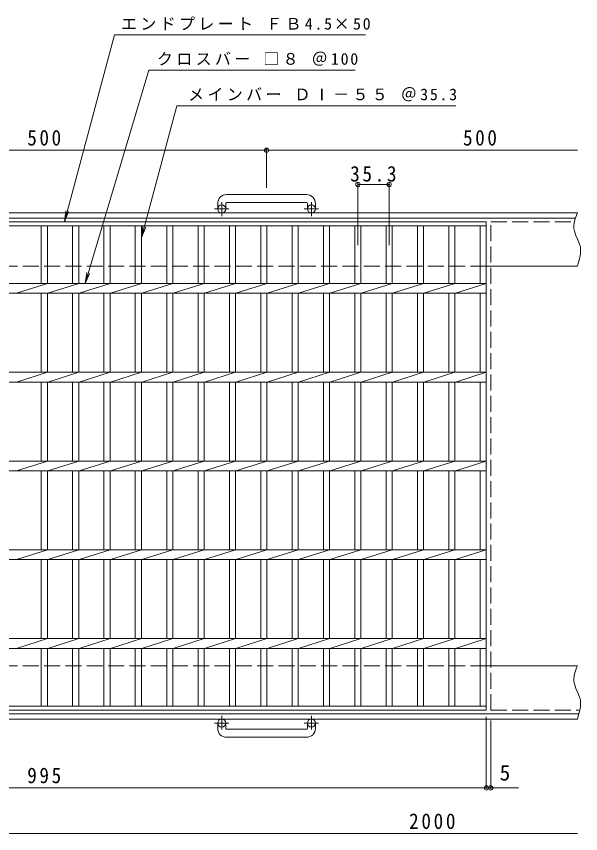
# Model space of a CAD drawing. Units: millimetres, scale not verified. Extents: x -857 to 1052, y -822 to 805.
# Drawn here: x -340 to 296, y -115 to 805 of the extents above; entities that cross this region are included whole.
import ezdxf
from ezdxf.enums import TextEntityAlignment as Align

# ---------------------------------------------------------------- set-up
doc = ezdxf.new("R2010")
doc.units = ezdxf.units.MM
doc.header["$LTSCALE"] = 6
doc.header["$PDMODE"] = 32
doc.header["$PDSIZE"] = 4.8
doc.linetypes.add('CHAIN1', pattern=[8, 5, -1, 1, -1])
doc.linetypes.add('DASHED3', pattern=[4, 3, -1])
for name, color, linetype, lineweight in [('A-1_ピット', 2, 'Continuous', 9), ('A-2_蓋', 3, 'Continuous', 9), ('A-4_寸法', 7, 'Continuous', 9)]:
    doc.layers.add(name, color=color, linetype=linetype, lineweight=lineweight)
doc.styles.add('ＭＳ ゴシック', font='')
doc.styles.get('ＭＳ ゴシック').set_extended_font_data('MS Gothic')

msp = doc.modelspace()

# ---------------------------------------------------------------- linework, layer by layer
at = {"layer": 'A-1_ピット'}
for p, q in [((-12.934, 604.456), (-102.934, 604.456)), ((-112.934, 594.456), (-112.934, 588.356)), ((-103.934, 594.456), (-103.934, 588.356)), ((-102.934, 595.456), (-12.934, 595.456)), ((-11.934, 594.456), (-11.934, 588.356)), ((-2.934, 594.456), (-2.934, 588.356)), ((292.066, 583.856), (-807.934, 583.856)), ((289.666, 577.856), (-807.934, 577.856)), ((292.066, 523.856), (189.566, 523.856)), ((292.066, 73.856), (189.566, 73.856)), ((293.885, 19.856), (-807.934, 19.856)), ((-112.934, 3.255), (-112.934, 9.356)), ((-103.934, 3.255), (-103.934, 9.356)), ((-11.934, 3.255), (-11.934, 9.356)), ((-2.934, 3.255), (-2.934, 9.356)), ((-102.934, 2.255), (-12.934, 2.255)), ((-12.934, -6.744), (-102.934, -6.744))]:
    msp.add_line(p, q, dxfattribs=at)
at = {"layer": 'A-1_ピット', "linetype": 'CHAIN1'}
for p, q in [((-108.434, 580.249), (-108.434, 595.846)), ((-7.434, 580.249), (-7.434, 595.846)), ((-100.271, 588.356), (-116.678, 588.356)), ((0.729, 588.356), (-15.678, 588.356)), ((-100.271, 9.356), (-116.678, 9.356)), ((-108.434, 17.463), (-108.434, 1.866)), ((0.729, 9.356), (-15.678, 9.356)), ((-7.434, 17.463), (-7.434, 1.866))]:
    msp.add_line(p, q, dxfattribs=at)
at = {"layer": 'A-1_ピット', "linetype": 'DASHED3'}
for p, q in [((189.566, 523.856), (-807.934, 523.856)), ((189.566, 73.856), (-807.934, 73.856))]:
    msp.add_line(p, q, dxfattribs=at)
at = {"layer": 'A-1_ピット'}
for points in [[(292.066, 583.856), (291.134, 581.379), (289.666, 577.116), (288.577, 572.878), (288.109, 568.68), (288.217, 566.27), (288.773, 563.357), (290.529, 558.382), (292.719, 553.427), (294.673, 548.443), (295.435, 545.519), (295.794, 542.567), (295.572, 537.409), (294.552, 532.184), (293.043, 526.919), (292.066, 523.856)], [(292.066, 13.856), (-807.934, 13.856), (-807.934, 73.856)], [(292.066, 73.856), (291.134, 71.378), (289.666, 67.115), (288.577, 62.877), (288.109, 58.68), (288.217, 56.27), (288.773, 53.356), (290.529, 48.382), (292.719, 43.427), (294.673, 38.442), (295.435, 35.518), (295.794, 32.567), (295.572, 27.409), (294.552, 22.184), (293.043, 16.919), (292.066, 13.856)]]:
    msp.add_lwpolyline(points, dxfattribs=at)
for centre in [(-108.434, 588.356), (-7.434, 588.356), (-108.434, 9.356), (-7.434, 9.356)]:
    msp.add_circle(centre, 4.5, dxfattribs=at)
for centre, radius, start, end in [((-102.934, 594.456), 10, 90, 180), ((-12.934, 594.456), 10, 0, 90), ((-102.934, 594.456), 1, 90, 180), ((-12.934, 594.456), 1, 0, 90), ((-102.934, 3.255), 10, 180, 270), ((-102.934, 3.255), 1, 180, 270), ((-12.934, 3.255), 10, 270, 0), ((-12.934, 3.255), 1, 270, 0)]:
    msp.add_arc(centre, radius, start, end, dxfattribs=at)
at = {"layer": 'A-2_蓋', "linetype": 'DASHED3'}
for p, q in [((194.566, 23.856), (194.566, 573.856)), ((194.566, 573.856), (288.828, 573.856)), ((194.566, 23.856), (293.885, 23.856))]:
    msp.add_line(p, q, dxfattribs=at)
at = {"layer": 'A-2_蓋'}
for p, q in [((-805.434, 569.356), (189.566, 569.356)), ((-311.633, 569.356), (-311.633, 504.356)), ((-304.634, 569.356), (-304.634, 504.356)), ((-276.334, 569.356), (-276.334, 504.356)), ((-269.334, 569.356), (-269.334, 504.356)), ((-241.034, 569.356), (-241.034, 504.356)), ((-234.034, 569.356), (-234.034, 504.356)), ((-205.734, 569.356), (-205.734, 504.356)), ((-198.734, 569.356), (-198.734, 504.356)), ((-170.434, 569.356), (-170.434, 504.356)), ((-163.434, 569.356), (-163.434, 504.356)), ((-135.134, 569.356), (-135.134, 504.356)), ((-128.134, 569.356), (-128.134, 504.356)), ((-99.834, 569.356), (-99.834, 504.356)), ((-92.834, 569.356), (-92.834, 504.356)), ((-64.534, 569.356), (-64.534, 504.356)), ((-57.534, 569.356), (-57.534, 504.356)), ((-29.234, 569.356), (-29.234, 504.356)), ((-22.234, 569.356), (-22.234, 504.356)), ((6.066, 569.356), (6.066, 504.356)), ((13.066, 569.356), (13.066, 504.356)), ((41.366, 569.356), (41.366, 504.356)), ((48.366, 569.356), (48.366, 504.356)), ((76.666, 569.356), (76.666, 504.356)), ((83.666, 569.356), (83.666, 504.356)), ((111.966, 569.356), (111.966, 504.356)), ((118.966, 569.356), (118.966, 504.356)), ((147.266, 569.356), (147.266, 504.356)), ((154.266, 569.356), (154.266, 504.356)), ((182.566, 569.356), (182.566, 504.356)), ((-805.434, 504.356), (189.566, 504.356)), ((-339.534, 493.356), (-304.634, 504.356)), ((-304.234, 493.356), (-269.334, 504.356)), ((-268.934, 493.356), (-234.034, 504.356)), ((-233.634, 493.356), (-198.734, 504.356)), ((-198.334, 493.356), (-163.434, 504.356)), ((-163.034, 493.356), (-128.134, 504.356)), ((-127.734, 493.356), (-92.834, 504.356)), ((-92.434, 493.356), (-57.534, 504.356)), ((-57.134, 493.356), (-22.234, 504.356)), ((-21.834, 493.356), (13.066, 504.356)), ((13.466, 493.356), (48.366, 504.356)), ((48.766, 493.356), (83.666, 504.356)), ((84.066, 493.356), (118.966, 504.356)), ((119.366, 493.356), (154.266, 504.356)), ((154.666, 493.356), (189.566, 504.356)), ((-805.434, 493.356), (189.566, 493.356)), ((-311.633, 493.356), (-311.633, 404.355)), ((-304.634, 493.356), (-304.634, 404.355)), ((-276.334, 493.356), (-276.334, 404.355)), ((-269.334, 493.356), (-269.334, 404.355)), ((-241.034, 493.356), (-241.034, 404.355)), ((-234.034, 493.356), (-234.034, 404.355)), ((-205.734, 493.356), (-205.734, 404.355)), ((-198.734, 493.356), (-198.734, 404.355)), ((-170.434, 493.356), (-170.434, 404.355)), ((-163.434, 493.356), (-163.434, 404.355)), ((-135.134, 493.356), (-135.134, 404.355)), ((-128.134, 493.356), (-128.134, 404.355)), ((-99.834, 493.356), (-99.834, 404.355)), ((-92.834, 493.356), (-92.834, 404.355)), ((-64.534, 493.356), (-64.534, 404.355)), ((-57.534, 493.356), (-57.534, 404.355)), ((-29.234, 493.356), (-29.234, 404.355)), ((-22.234, 493.356), (-22.234, 404.355)), ((6.066, 493.356), (6.066, 404.355)), ((13.066, 493.356), (13.066, 404.355)), ((41.366, 493.356), (41.366, 404.355)), ((48.366, 493.356), (48.366, 404.355)), ((76.666, 493.356), (76.666, 404.355)), ((83.666, 493.356), (83.666, 404.355)), ((111.966, 493.356), (111.966, 404.355)), ((118.966, 493.356), (118.966, 404.355)), ((147.266, 493.356), (147.266, 404.355)), ((154.266, 493.356), (154.266, 404.355)), ((182.566, 493.356), (182.566, 404.355)), ((-805.434, 404.356), (189.566, 404.356)), ((-339.534, 393.356), (-304.634, 404.356)), ((-304.234, 393.356), (-269.334, 404.356)), ((-268.934, 393.356), (-234.034, 404.356)), ((-233.634, 393.356), (-198.734, 404.356)), ((-198.334, 393.356), (-163.434, 404.356)), ((-163.034, 393.356), (-128.134, 404.356)), ((-127.734, 393.356), (-92.834, 404.356)), ((-92.434, 393.356), (-57.534, 404.356)), ((-57.134, 393.356), (-22.234, 404.356)), ((-21.834, 393.356), (13.066, 404.356)), ((13.466, 393.356), (48.366, 404.356)), ((48.766, 393.356), (83.666, 404.356)), ((84.066, 393.356), (118.966, 404.356)), ((119.366, 393.356), (154.266, 404.356)), ((154.666, 393.356), (189.566, 404.356)), ((-805.434, 393.356), (189.566, 393.356)), ((-311.633, 393.356), (-311.633, 304.355)), ((-304.634, 393.356), (-304.634, 304.355)), ((-276.334, 393.356), (-276.334, 304.355)), ((-269.334, 393.356), (-269.334, 304.355)), ((-241.034, 393.356), (-241.034, 304.355)), ((-234.034, 393.356), (-234.034, 304.355)), ((-205.734, 393.356), (-205.734, 304.355)), ((-198.734, 393.356), (-198.734, 304.355)), ((-170.434, 393.356), (-170.434, 304.355)), ((-163.434, 393.356), (-163.434, 304.355)), ((-135.134, 393.356), (-135.134, 304.355)), ((-128.134, 393.356), (-128.134, 304.355)), ((-99.834, 393.356), (-99.834, 304.355)), ((-92.834, 393.356), (-92.834, 304.355)), ((-64.534, 393.356), (-64.534, 304.355)), ((-57.534, 393.356), (-57.534, 304.355)), ((-29.234, 393.356), (-29.234, 304.355)), ((-22.234, 393.356), (-22.234, 304.355)), ((6.066, 393.356), (6.066, 304.355)), ((13.066, 393.356), (13.066, 304.355)), ((41.366, 393.356), (41.366, 304.355)), ((48.366, 393.356), (48.366, 304.355)), ((76.666, 393.356), (76.666, 304.355)), ((83.666, 393.356), (83.666, 304.355)), ((111.966, 393.356), (111.966, 304.355)), ((118.966, 393.356), (118.966, 304.355)), ((147.266, 393.356), (147.266, 304.355)), ((154.266, 393.356), (154.266, 304.355)), ((182.566, 393.356), (182.566, 304.355)), ((-805.434, 304.356), (189.566, 304.356)), ((-339.534, 293.356), (-304.634, 304.356)), ((-304.234, 293.356), (-269.334, 304.356)), ((-268.934, 293.356), (-234.034, 304.356)), ((-233.634, 293.356), (-198.734, 304.356)), ((-198.334, 293.356), (-163.434, 304.356)), ((-163.034, 293.356), (-128.134, 304.356)), ((-127.734, 293.356), (-92.834, 304.356)), ((-92.434, 293.356), (-57.534, 304.356)), ((-57.134, 293.356), (-22.234, 304.356)), ((-21.834, 293.356), (13.066, 304.356)), ((13.466, 293.356), (48.366, 304.356)), ((48.766, 293.356), (83.666, 304.356)), ((84.066, 293.356), (118.966, 304.356)), ((119.366, 293.356), (154.266, 304.356)), ((154.666, 293.356), (189.566, 304.356)), ((-805.434, 293.356), (189.566, 293.356)), ((-311.633, 293.356), (-311.633, 204.356)), ((-304.634, 293.356), (-304.634, 204.356)), ((-276.334, 293.356), (-276.334, 204.356)), ((-269.334, 293.356), (-269.334, 204.356)), ((-241.034, 293.356), (-241.034, 204.356)), ((-234.034, 293.356), (-234.034, 204.356)), ((-205.734, 293.356), (-205.734, 204.356)), ((-198.734, 293.356), (-198.734, 204.356)), ((-170.434, 293.356), (-170.434, 204.356)), ((-163.434, 293.356), (-163.434, 204.356)), ((-135.134, 293.356), (-135.134, 204.356)), ((-128.134, 293.356), (-128.134, 204.356)), ((-99.834, 293.356), (-99.834, 204.356)), ((-92.834, 293.356), (-92.834, 204.356)), ((-64.534, 293.356), (-64.534, 204.356)), ((-57.534, 293.356), (-57.534, 204.356)), ((-29.234, 293.356), (-29.234, 204.356)), ((-22.234, 293.356), (-22.234, 204.356)), ((6.066, 293.356), (6.066, 204.356)), ((13.066, 293.356), (13.066, 204.356)), ((41.366, 293.356), (41.366, 204.356)), ((48.366, 293.356), (48.366, 204.356)), ((76.666, 293.356), (76.666, 204.356)), ((83.666, 293.356), (83.666, 204.356)), ((111.966, 293.356), (111.966, 204.356)), ((118.966, 293.356), (118.966, 204.356)), ((147.266, 293.356), (147.266, 204.356)), ((154.266, 293.356), (154.266, 204.356)), ((182.566, 293.356), (182.566, 204.356)), ((-805.434, 204.356), (189.566, 204.356)), ((-339.534, 193.356), (-304.634, 204.356)), ((-304.234, 193.356), (-269.334, 204.356)), ((-268.934, 193.356), (-234.034, 204.356)), ((-233.634, 193.356), (-198.734, 204.356)), ((-198.334, 193.356), (-163.434, 204.356)), ((-163.034, 193.356), (-128.134, 204.356)), ((-127.734, 193.356), (-92.834, 204.356)), ((-92.434, 193.356), (-57.534, 204.356)), ((-57.134, 193.356), (-22.234, 204.356)), ((-21.834, 193.356), (13.066, 204.356)), ((13.466, 193.356), (48.366, 204.356)), ((48.766, 193.356), (83.666, 204.356)), ((84.066, 193.356), (118.966, 204.356)), ((119.366, 193.356), (154.266, 204.356)), ((154.666, 193.356), (189.566, 204.356)), ((-805.434, 193.356), (189.566, 193.356)), ((-311.633, 193.356), (-311.633, 104.356)), ((-304.634, 193.356), (-304.634, 104.356)), ((-276.334, 193.356), (-276.334, 104.356)), ((-269.334, 193.356), (-269.334, 104.356)), ((-241.034, 193.356), (-241.034, 104.356)), ((-234.034, 193.356), (-234.034, 104.356)), ((-205.734, 193.356), (-205.734, 104.356)), ((-198.734, 193.356), (-198.734, 104.356)), ((-170.434, 193.356), (-170.434, 104.356)), ((-163.434, 193.356), (-163.434, 104.356)), ((-135.134, 193.356), (-135.134, 104.356)), ((-128.134, 193.356), (-128.134, 104.356)), ((-99.834, 193.356), (-99.834, 104.356)), ((-92.834, 193.356), (-92.834, 104.356)), ((-64.534, 193.356), (-64.534, 104.356)), ((-57.534, 193.356), (-57.534, 104.356)), ((-29.234, 193.356), (-29.234, 104.356)), ((-22.234, 193.356), (-22.234, 104.356)), ((6.066, 193.356), (6.066, 104.356)), ((13.066, 193.356), (13.066, 104.356)), ((41.366, 193.356), (41.366, 104.356)), ((48.366, 193.356), (48.366, 104.356)), ((76.666, 193.356), (76.666, 104.356)), ((83.666, 193.356), (83.666, 104.356)), ((111.966, 193.356), (111.966, 104.356)), ((118.966, 193.356), (118.966, 104.356)), ((147.266, 193.356), (147.266, 104.356)), ((154.266, 193.356), (154.266, 104.356)), ((182.566, 193.356), (182.566, 104.356)), ((-805.434, 104.356), (189.566, 104.356)), ((-339.534, 93.356), (-304.634, 104.356)), ((-304.234, 93.356), (-269.334, 104.356)), ((-268.934, 93.356), (-234.034, 104.356)), ((-233.634, 93.356), (-198.734, 104.356)), ((-198.334, 93.356), (-163.434, 104.356)), ((-163.034, 93.356), (-128.134, 104.356)), ((-127.734, 93.356), (-92.834, 104.356)), ((-92.434, 93.356), (-57.534, 104.356)), ((-57.134, 93.356), (-22.234, 104.356)), ((-21.834, 93.356), (13.066, 104.356)), ((13.466, 93.356), (48.366, 104.356)), ((48.766, 93.356), (83.666, 104.356)), ((84.066, 93.356), (118.966, 104.356)), ((119.366, 93.356), (154.266, 104.356)), ((154.666, 93.356), (189.566, 104.356)), ((-805.434, 93.356), (189.566, 93.356)), ((-311.633, 93.356), (-311.633, 28.356)), ((-304.634, 93.356), (-304.634, 28.356)), ((-276.334, 93.356), (-276.334, 28.356)), ((-269.334, 93.356), (-269.334, 28.356)), ((-241.034, 93.356), (-241.034, 28.356)), ((-234.034, 93.356), (-234.034, 28.356)), ((-205.734, 93.356), (-205.734, 28.356)), ((-198.734, 93.356), (-198.734, 28.356)), ((-170.434, 93.356), (-170.434, 28.356)), ((-163.434, 93.356), (-163.434, 28.356)), ((-135.134, 93.356), (-135.134, 28.356)), ((-128.134, 93.356), (-128.134, 28.356)), ((-99.834, 93.356), (-99.834, 28.356)), ((-92.834, 93.356), (-92.834, 28.356)), ((-64.534, 93.356), (-64.534, 28.356)), ((-57.534, 93.356), (-57.534, 28.356)), ((-29.234, 93.356), (-29.234, 28.356)), ((-22.234, 93.356), (-22.234, 28.356)), ((6.066, 93.356), (6.066, 28.356)), ((13.066, 93.356), (13.066, 28.356)), ((41.366, 93.356), (41.366, 28.356)), ((48.366, 93.356), (48.366, 28.356)), ((76.666, 93.356), (76.666, 28.356)), ((83.666, 93.356), (83.666, 28.356)), ((111.966, 93.356), (111.966, 28.356)), ((118.966, 93.356), (118.966, 28.356)), ((147.266, 93.356), (147.266, 28.356)), ((154.266, 93.356), (154.266, 28.356)), ((182.566, 93.356), (182.566, 28.356)), ((189.566, 28.356), (-805.434, 28.356)), ((189.566, 23.856), (-805.434, 23.856))]:
    msp.add_line(p, q, dxfattribs=at)
msp.add_lwpolyline([(-805.434, 573.856), (189.566, 573.856), (189.566, 23.856)], dxfattribs=at)
at = {"layer": 'A-4_寸法'}
for p, q in [((-285.625, 573.856), (-229.195, 784.456)), ((-229.195, 784.456), (53.645, 784.456)), ((-262.374, 504.356), (-190.562, 744.456)), ((-190.562, 744.456), (42.009, 744.456)), ((-198.734, 556.156), (-158.997, 704.456)), ((-158.997, 704.456), (155.215, 704.456)), ((-807.934, 654.456), (292.066, 654.456)), ((-57.933, 611.956), (-57.933, 655.956)), ((44.866, 547.326), (44.866, 617.331)), ((80.166, 547.326), (80.166, 617.331)), ((44.866, 615.831), (80.166, 615.831)), ((-285.625, 573.856), (-283.993, 586.249)), ((-285.625, 573.856), (-280.841, 585.405)), ((-198.734, 556.156), (-197.102, 568.55)), ((-198.734, 556.156), (-193.95, 567.705)), ((-262.374, 504.356), (-260.386, 516.697)), ((-262.374, 504.356), (-257.26, 515.762)), ((189.566, 16.356), (189.566, -65.194)), ((194.566, 12.356), (194.566, -65.194)), ((-857.137, -63.694), (225.888, -63.694)), ((-807.934, -115.253), (292.066, -115.253))]:
    msp.add_line(p, q, dxfattribs=at)
for p in [(-57.933, 654.456), (44.866, 615.831), (80.166, 615.831), (189.566, -63.694), (194.566, -63.694)]:
    msp.add_point(p, dxfattribs=at)

# ---------------------------------------------------------------- texts
at = {"layer": 'A-4_寸法', "color": 2, "style": 'ＭＳ ゴシック'}
msp.add_text('5', height=17.6, dxfattribs=at).set_placement((204.548, -60.694), align=Align.BOTTOM_LEFT)
at = {"layer": 'A-4_寸法', "char_height": 13.2, "attachment_point": 7, "style": 'ＭＳ ゴシック'}
for s, insert in [('\\T1.21;エンドプレート\\~ＦＢ4.5×50', (-221.833, 789.456)), ('\\T1.21;クロスバー\\~□８\\~＠100', (-181.436, 749.456)), ('\\T1.21;メインバー\\~ＤⅠ－５５\\~＠35.3', (-146.284, 709.456))]:
    msp.add_mtext(s, dxfattribs=dict(at, insert=insert))
at = {"layer": 'A-4_寸法', "color": 2, "char_height": 17.6, "attachment_point": 7, "style": 'ＭＳ ゴシック'}
for s, insert in [('\\T1.27;\\W0.9;500', (-327.434, 659.456)), ('\\T1.27;\\W0.9;500', (163.327, 659.456)), ('\\T1.28;\\W0.9;35.3', (36.266, 618.831)), ('\\T1.27;\\W0.9;995', (-327.434, -58.694)), ('\\T1.28;\\W0.9;2000', (102.646, -110.253))]:
    msp.add_mtext(s, dxfattribs=dict(at, insert=insert))

doc.saveas('drawing.dxf')
